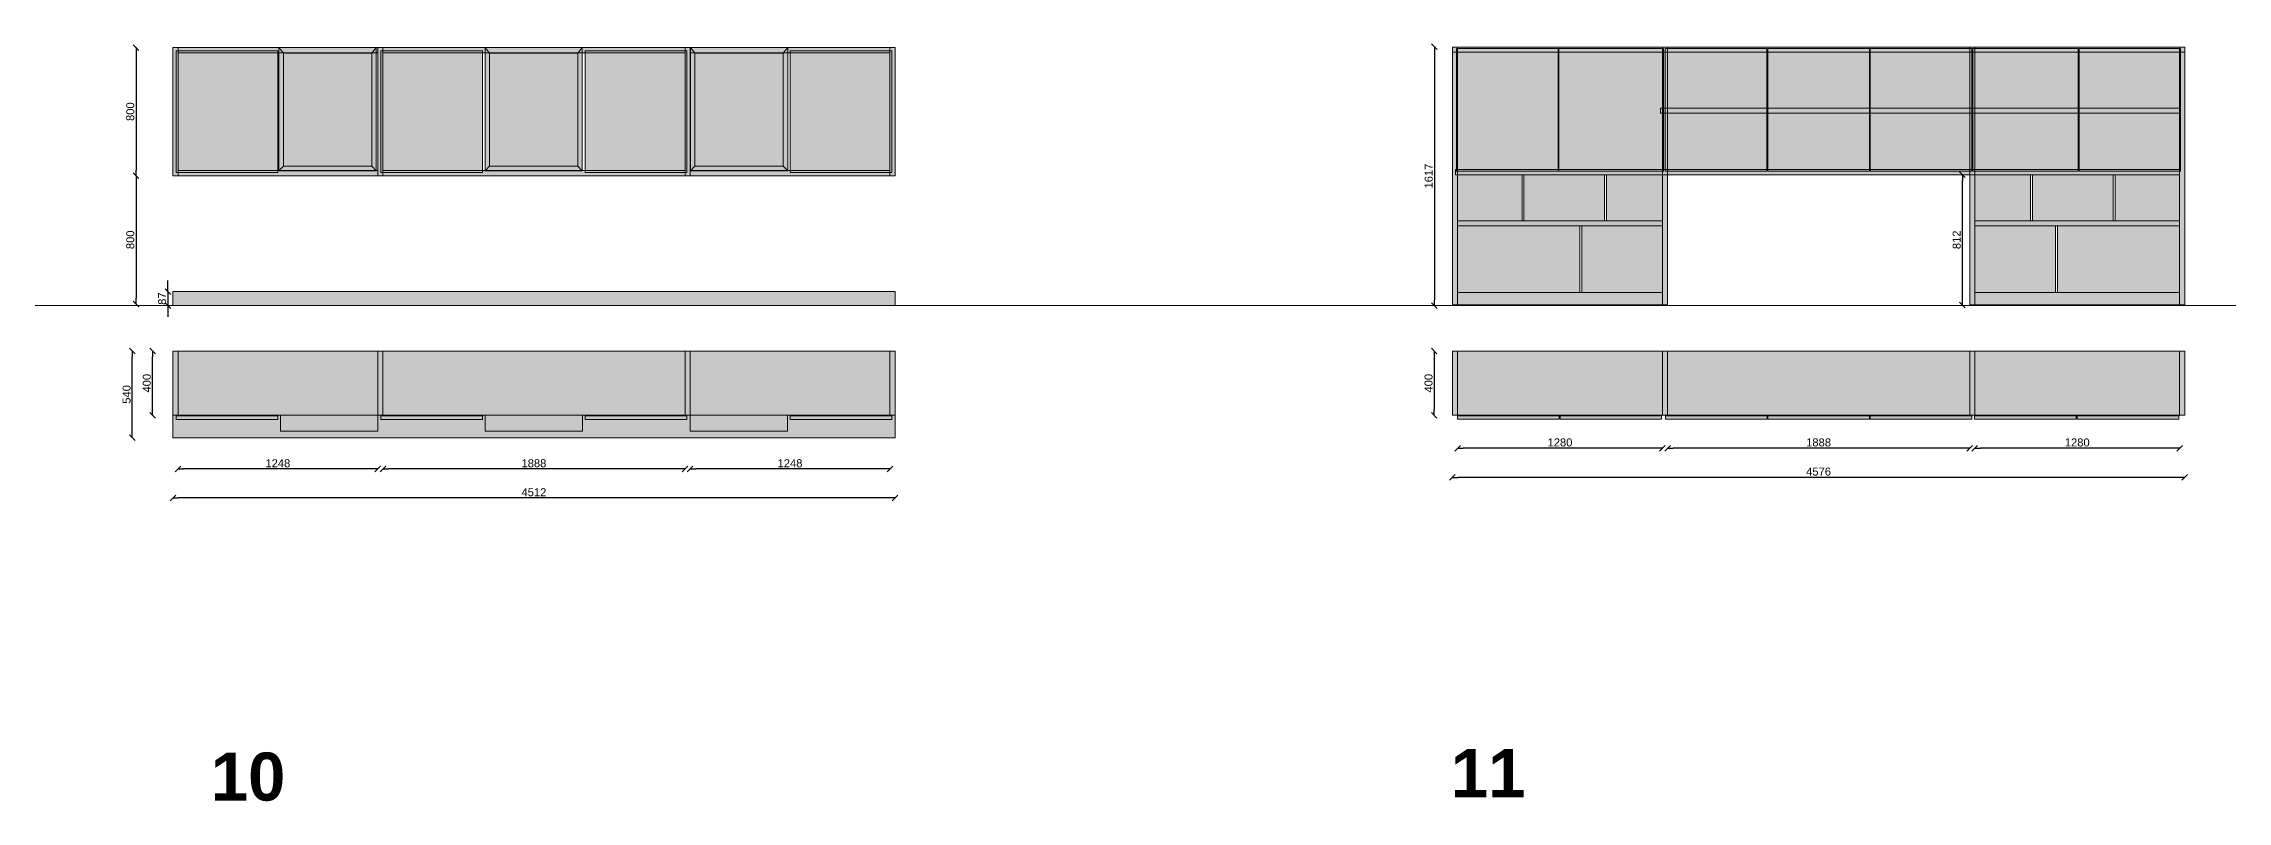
# Model space of a CAD drawing. Header units: inches. Extents: x -2150 to 187520, y -61540 to -22885.
# Drawn here: x 74782 to 88426, y -42056 to -37327 of the extents above; entities that cross this region are included whole.
import ezdxf

# ---------------------------------------------------------------- set-up
doc = ezdxf.new("R2010")
doc.units = ezdxf.units.IN
doc.header["$MEASUREMENT"] = 0
doc.layers.add('Linee arredi', color=3, linetype='Continuous', lineweight=20)
doc.layers.add('Quote', color=5, linetype='Continuous')
doc.styles.add('Arial', font='Arial.ttf')
doc.styles.add('Arial (bold)', font='Arial Bold.ttf')
doc.dimstyles.new('M&C_quote arredo', dxfattribs={"dimtxt": 50, "dimasz": 35.34668, "dimexe": 0, "dimexo": 0, "dimgap": 10, "dimtad": 1, "dimdec": 0, "dimtxsty": 'Arial', "dimblk": 'VW_SLASH', "dimcen": 0, "dimse1": 1, "dimse2": 1, "dimazin": 0, "dimtfac": 1, "dimtdec": 0, "dimtix": 1, "dimtmove": 0, "dimatfit": 0, "dimldrblk": 'VW_SLASH', "dimfxl": 0, "dimfxlon": 1, "dimfrac": 2, "dimtolj": 1, "dimarcsym": 0})

# ---------------------------------------------------------------- blocks, each defined once
blk = doc.blocks.new('VW_SLASH')
at = {"color": 0, "linetype": 'ByBlock', "lineweight": -2, "transparency": 16777216}
blk.add_line((0, 0), (-1, 0), dxfattribs=at)
at = {"color": 0, "linetype": 'Continuous', "lineweight": -2, "transparency": 16777216, "flags": 128}
blk.add_lwpolyline([(0.5, 0.5), (-0.5, -0.5)], dxfattribs=at)
blk = doc.blocks.new('*D296')
at = {"layer": 'Defpoints', "color": 0, "transparency": 16777216}
for p in [(75462, -39246), (75589, -39246), (75589, -39646)]:
    blk.add_point(p, dxfattribs=at)
at = {"layer": 'Quote', "color": 0, "lineweight": -2, "transparency": 16777216}
blk.add_line((75462, -39611), (75462, -39282), dxfattribs=at)
at = {"layer": 'Quote', "color": 0, "lineweight": -2, "transparency": 16777216, "xscale": 35.3466796875, "yscale": 35.3466796875, "zscale": 35.3466796875}
for p, rotation in [((75462, -39246), 90), ((75462, -39646), 270)]:
    blk.add_blockref('VW_SLASH', p, dxfattribs=dict(at, rotation=rotation))
at = {"layer": 'Quote', "color": 0, "transparency": 16777216, "insert": (75426, -39446), "char_height": 50, "attachment_point": 5, "rotation": 90, "style": 'Arial'}
blk.add_mtext('\\A1;400', dxfattribs=at)
blk = doc.blocks.new('*D297')
at = {"layer": 'Defpoints', "color": 0, "transparency": 16777216}
for p in [(75589, -40162), (75589, -40355), (80101, -40355)]:
    blk.add_point(p, dxfattribs=at)
at = {"layer": 'Quote', "color": 0, "lineweight": -2, "transparency": 16777216}
blk.add_line((80066, -40162), (75624, -40162), dxfattribs=at)
at = {"layer": 'Quote', "color": 0, "lineweight": -2, "transparency": 16777216, "xscale": 35.3466796875, "yscale": 35.3466796875, "zscale": 35.3466796875, "rotation": 180}
blk.add_blockref('VW_SLASH', (75589, -40162), dxfattribs=at)
at = {"layer": 'Quote', "color": 0, "lineweight": -2, "transparency": 16777216, "xscale": 35.3466796875, "yscale": 35.3466796875, "zscale": 35.3466796875}
blk.add_blockref('VW_SLASH', (80101, -40162), dxfattribs=at)
at = {"layer": 'Quote', "color": 0, "transparency": 16777216, "insert": (77845, -40127), "char_height": 50, "attachment_point": 5, "style": 'Arial'}
blk.add_mtext('\\A1;4512', dxfattribs=at)
blk = doc.blocks.new('*D298')
at = {"layer": 'Defpoints', "color": 0, "transparency": 16777216}
for p in [(75335, -39246), (75589, -39246), (75589, -39786)]:
    blk.add_point(p, dxfattribs=at)
at = {"layer": 'Quote', "color": 0, "lineweight": -2, "transparency": 16777216}
blk.add_line((75335, -39751), (75335, -39282), dxfattribs=at)
at = {"layer": 'Quote', "color": 0, "lineweight": -2, "transparency": 16777216, "xscale": 35.3466796875, "yscale": 35.3466796875, "zscale": 35.3466796875}
for p, rotation in [((75335, -39246), 90), ((75335, -39786), 270)]:
    blk.add_blockref('VW_SLASH', p, dxfattribs=dict(at, rotation=rotation))
at = {"layer": 'Quote', "color": 0, "transparency": 16777216, "insert": (75300, -39516), "char_height": 50, "attachment_point": 5, "rotation": 90, "style": 'Arial'}
blk.add_mtext('\\A1;540', dxfattribs=at)
blk = doc.blocks.new('*D299')
at = {"layer": 'Defpoints', "color": 0, "transparency": 16777216}
for p in [(75482, -37351), (75359, -38151), (75482, -38151)]:
    blk.add_point(p, dxfattribs=at)
at = {"layer": 'Quote', "color": 0, "lineweight": -2, "transparency": 16777216}
blk.add_line((75359, -37386), (75359, -38116), dxfattribs=at)
at = {"layer": 'Quote', "color": 0, "lineweight": -2, "transparency": 16777216, "xscale": 35.3466796875, "yscale": 35.3466796875, "zscale": 35.3466796875}
for p, rotation in [((75359, -37351), 90), ((75359, -38151), 270)]:
    blk.add_blockref('VW_SLASH', p, dxfattribs=dict(at, rotation=rotation))
at = {"layer": 'Quote', "color": 0, "transparency": 16777216, "insert": (75323, -37751), "char_height": 50, "attachment_point": 5, "rotation": 90, "style": 'Arial'}
blk.add_mtext('\\A1;800', dxfattribs=at)
blk = doc.blocks.new('*D300')
at = {"layer": 'Defpoints', "color": 0, "transparency": 16777216}
for p in [(75621, -39981), (75621, -40033), (76869, -40033)]:
    blk.add_point(p, dxfattribs=at)
at = {"layer": 'Quote', "color": 0, "lineweight": -2, "transparency": 16777216}
blk.add_line((76834, -39981), (75656, -39981), dxfattribs=at)
at = {"layer": 'Quote', "color": 0, "lineweight": -2, "transparency": 16777216, "xscale": 35.3466796875, "yscale": 35.3466796875, "zscale": 35.3466796875, "rotation": 180}
blk.add_blockref('VW_SLASH', (75621, -39981), dxfattribs=at)
at = {"layer": 'Quote', "color": 0, "lineweight": -2, "transparency": 16777216, "xscale": 35.3466796875, "yscale": 35.3466796875, "zscale": 35.3466796875}
blk.add_blockref('VW_SLASH', (76869, -39981), dxfattribs=at)
at = {"layer": 'Quote', "color": 0, "transparency": 16777216, "insert": (76245, -39946), "char_height": 50, "attachment_point": 5, "style": 'Arial'}
blk.add_mtext('\\A1;1248', dxfattribs=at)
blk = doc.blocks.new('*D301')
at = {"layer": 'Defpoints', "color": 0, "transparency": 16777216}
for p in [(76901, -39981), (76901, -40033), (78789, -40033)]:
    blk.add_point(p, dxfattribs=at)
at = {"layer": 'Quote', "color": 0, "lineweight": -2, "transparency": 16777216}
blk.add_line((78754, -39981), (76936, -39981), dxfattribs=at)
at = {"layer": 'Quote', "color": 0, "lineweight": -2, "transparency": 16777216, "xscale": 35.3466796875, "yscale": 35.3466796875, "zscale": 35.3466796875, "rotation": 180}
blk.add_blockref('VW_SLASH', (76901, -39981), dxfattribs=at)
at = {"layer": 'Quote', "color": 0, "lineweight": -2, "transparency": 16777216, "xscale": 35.3466796875, "yscale": 35.3466796875, "zscale": 35.3466796875}
blk.add_blockref('VW_SLASH', (78789, -39981), dxfattribs=at)
at = {"layer": 'Quote', "color": 0, "transparency": 16777216, "insert": (77845, -39946), "char_height": 50, "attachment_point": 5, "style": 'Arial'}
blk.add_mtext('\\A1;1888', dxfattribs=at)
blk = doc.blocks.new('*D302')
at = {"layer": 'Defpoints', "color": 0, "transparency": 16777216}
for p in [(75482, -38151), (75359, -38951), (75482, -38951)]:
    blk.add_point(p, dxfattribs=at)
at = {"layer": 'Quote', "color": 0, "lineweight": -2, "transparency": 16777216}
blk.add_line((75359, -38186), (75359, -38916), dxfattribs=at)
at = {"layer": 'Quote', "color": 0, "lineweight": -2, "transparency": 16777216, "xscale": 35.3466796875, "yscale": 35.3466796875, "zscale": 35.3466796875}
for p, rotation in [((75359, -38151), 90), ((75359, -38951), 270)]:
    blk.add_blockref('VW_SLASH', p, dxfattribs=dict(at, rotation=rotation))
at = {"layer": 'Quote', "color": 0, "transparency": 16777216, "insert": (75323, -38551), "char_height": 50, "attachment_point": 5, "rotation": 90, "style": 'Arial'}
blk.add_mtext('\\A1;800', dxfattribs=at)
blk = doc.blocks.new('*D303')
at = {"layer": 'Defpoints', "color": 0, "transparency": 16777216}
for p in [(78821, -39981), (78821, -40033), (80069, -40033)]:
    blk.add_point(p, dxfattribs=at)
at = {"layer": 'Quote', "color": 0, "lineweight": -2, "transparency": 16777216}
blk.add_line((80034, -39981), (78856, -39981), dxfattribs=at)
at = {"layer": 'Quote', "color": 0, "lineweight": -2, "transparency": 16777216, "xscale": 35.3466796875, "yscale": 35.3466796875, "zscale": 35.3466796875, "rotation": 180}
blk.add_blockref('VW_SLASH', (78821, -39981), dxfattribs=at)
at = {"layer": 'Quote', "color": 0, "lineweight": -2, "transparency": 16777216, "xscale": 35.3466796875, "yscale": 35.3466796875, "zscale": 35.3466796875}
blk.add_blockref('VW_SLASH', (80069, -39981), dxfattribs=at)
at = {"layer": 'Quote', "color": 0, "transparency": 16777216, "insert": (79445, -39946), "char_height": 50, "attachment_point": 5, "style": 'Arial'}
blk.add_mtext('\\A1;1248', dxfattribs=at)
blk = doc.blocks.new('*D304')
at = {"layer": 'Defpoints', "color": 0, "transparency": 16777216}
for p in [(75589, -38875), (75558, -38962), (75589, -38962)]:
    blk.add_point(p, dxfattribs=at)
at = {"layer": 'Quote', "color": 0, "lineweight": -2, "transparency": 16777216}
for p, q in [((75558, -38839), (75558, -38804)), ((75558, -38875), (75558, -38962)), ((75558, -38997), (75558, -39032))]:
    blk.add_line(p, q, dxfattribs=at)
at = {"layer": 'Quote', "color": 0, "lineweight": -2, "transparency": 16777216, "xscale": 35.3466796875, "yscale": 35.3466796875, "zscale": 35.3466796875}
for p, rotation in [((75558, -38875), 270), ((75558, -38962), 90)]:
    blk.add_blockref('VW_SLASH', p, dxfattribs=dict(at, rotation=rotation))
at = {"layer": 'Quote', "color": 0, "transparency": 16777216, "insert": (75522, -38918), "char_height": 50, "attachment_point": 5, "rotation": 90, "style": 'Arial'}
blk.add_mtext('\\A1;87', dxfattribs=at)
blk = doc.blocks.new('*D306')
at = {"layer": 'Defpoints', "color": 0, "transparency": 16777216}
for p in [(83628, -37345), (83472, -38962), (83596, -38962)]:
    blk.add_point(p, dxfattribs=at)
at = {"layer": 'Quote', "color": 0, "lineweight": -2, "transparency": 16777216}
blk.add_line((83472, -37380), (83472, -38926), dxfattribs=at)
at = {"layer": 'Quote', "color": 0, "lineweight": -2, "transparency": 16777216, "xscale": 35.3466796875, "yscale": 35.3466796875, "zscale": 35.3466796875}
for p, rotation in [((83472, -37345), 90), ((83472, -38962), 270)]:
    blk.add_blockref('VW_SLASH', p, dxfattribs=dict(at, rotation=rotation))
at = {"layer": 'Quote', "color": 0, "transparency": 16777216, "insert": (83436, -38153), "char_height": 50, "attachment_point": 5, "rotation": 90, "style": 'Arial'}
blk.add_mtext('\\A1;1617', dxfattribs=at)
blk = doc.blocks.new('*D307')
at = {"layer": 'Defpoints', "color": 0, "transparency": 16777216}
for p in [(83584, -39547), (88160, -39592), (83584, -40034)]:
    blk.add_point(p, dxfattribs=at)
at = {"layer": 'Quote', "color": 0, "lineweight": -2, "transparency": 16777216}
blk.add_line((88125, -40034), (83619, -40034), dxfattribs=at)
at = {"layer": 'Quote', "color": 0, "lineweight": -2, "transparency": 16777216, "xscale": 35.3466796875, "yscale": 35.3466796875, "zscale": 35.3466796875, "rotation": 180}
blk.add_blockref('VW_SLASH', (83584, -40034), dxfattribs=at)
at = {"layer": 'Quote', "color": 0, "lineweight": -2, "transparency": 16777216, "xscale": 35.3466796875, "yscale": 35.3466796875, "zscale": 35.3466796875}
blk.add_blockref('VW_SLASH', (88160, -40034), dxfattribs=at)
at = {"layer": 'Quote', "color": 0, "transparency": 16777216, "insert": (85872, -39998), "char_height": 50, "attachment_point": 5, "style": 'Arial'}
blk.add_mtext('\\A1;4576', dxfattribs=at)
blk = doc.blocks.new('*D308')
at = {"layer": 'Defpoints', "color": 0, "transparency": 16777216}
for p in [(83616, -39246), (84896, -39246), (83616, -39852)]:
    blk.add_point(p, dxfattribs=at)
at = {"layer": 'Quote', "color": 0, "lineweight": -2, "transparency": 16777216}
blk.add_line((84861, -39852), (83651, -39852), dxfattribs=at)
at = {"layer": 'Quote', "color": 0, "lineweight": -2, "transparency": 16777216, "xscale": 35.3466796875, "yscale": 35.3466796875, "zscale": 35.3466796875, "rotation": 180}
blk.add_blockref('VW_SLASH', (83616, -39852), dxfattribs=at)
at = {"layer": 'Quote', "color": 0, "lineweight": -2, "transparency": 16777216, "xscale": 35.3466796875, "yscale": 35.3466796875, "zscale": 35.3466796875}
blk.add_blockref('VW_SLASH', (84896, -39852), dxfattribs=at)
at = {"layer": 'Quote', "color": 0, "transparency": 16777216, "insert": (84256, -39816), "char_height": 50, "attachment_point": 5, "style": 'Arial'}
blk.add_mtext('\\A1;1280', dxfattribs=at)
blk = doc.blocks.new('*D309')
at = {"layer": 'Defpoints', "color": 0, "transparency": 16777216}
for p in [(84928, -39246), (86816, -39246), (84928, -39852)]:
    blk.add_point(p, dxfattribs=at)
at = {"layer": 'Quote', "color": 0, "lineweight": -2, "transparency": 16777216}
blk.add_line((86781, -39852), (84963, -39852), dxfattribs=at)
at = {"layer": 'Quote', "color": 0, "lineweight": -2, "transparency": 16777216, "xscale": 35.3466796875, "yscale": 35.3466796875, "zscale": 35.3466796875, "rotation": 180}
blk.add_blockref('VW_SLASH', (84928, -39852), dxfattribs=at)
at = {"layer": 'Quote', "color": 0, "lineweight": -2, "transparency": 16777216, "xscale": 35.3466796875, "yscale": 35.3466796875, "zscale": 35.3466796875}
blk.add_blockref('VW_SLASH', (86816, -39852), dxfattribs=at)
at = {"layer": 'Quote', "color": 0, "transparency": 16777216, "insert": (85872, -39816), "char_height": 50, "attachment_point": 5, "style": 'Arial'}
blk.add_mtext('\\A1;1888', dxfattribs=at)
blk = doc.blocks.new('*D310')
at = {"layer": 'Defpoints', "color": 0, "transparency": 16777216}
for p in [(86848, -39246), (88128, -39246), (86848, -39852)]:
    blk.add_point(p, dxfattribs=at)
at = {"layer": 'Quote', "color": 0, "lineweight": -2, "transparency": 16777216}
blk.add_line((88093, -39852), (86883, -39852), dxfattribs=at)
at = {"layer": 'Quote', "color": 0, "lineweight": -2, "transparency": 16777216, "xscale": 35.3466796875, "yscale": 35.3466796875, "zscale": 35.3466796875, "rotation": 180}
blk.add_blockref('VW_SLASH', (86848, -39852), dxfattribs=at)
at = {"layer": 'Quote', "color": 0, "lineweight": -2, "transparency": 16777216, "xscale": 35.3466796875, "yscale": 35.3466796875, "zscale": 35.3466796875}
blk.add_blockref('VW_SLASH', (88128, -39852), dxfattribs=at)
at = {"layer": 'Quote', "color": 0, "transparency": 16777216, "insert": (87488, -39816), "char_height": 50, "attachment_point": 5, "style": 'Arial'}
blk.add_mtext('\\A1;1280', dxfattribs=at)
blk = doc.blocks.new('*D311')
at = {"layer": 'Defpoints', "color": 0, "transparency": 16777216}
for p in [(83596, -39246), (83470, -39646), (83596, -39646)]:
    blk.add_point(p, dxfattribs=at)
at = {"layer": 'Quote', "color": 0, "lineweight": -2, "transparency": 16777216}
blk.add_line((83470, -39282), (83470, -39611), dxfattribs=at)
at = {"layer": 'Quote', "color": 0, "lineweight": -2, "transparency": 16777216, "xscale": 35.3466796875, "yscale": 35.3466796875, "zscale": 35.3466796875}
for p, rotation in [((83470, -39246), 90), ((83470, -39646), 270)]:
    blk.add_blockref('VW_SLASH', p, dxfattribs=dict(at, rotation=rotation))
at = {"layer": 'Quote', "color": 0, "transparency": 16777216, "insert": (83435, -39446), "char_height": 50, "attachment_point": 5, "rotation": 90, "style": 'Arial'}
blk.add_mtext('\\A1;400', dxfattribs=at)
blk = doc.blocks.new('*D312')
at = {"layer": 'Defpoints', "color": 0, "transparency": 16777216}
for p in [(86771, -38145), (86816, -38145), (86816, -38957)]:
    blk.add_point(p, dxfattribs=at)
at = {"layer": 'Quote', "color": 0, "lineweight": -2, "transparency": 16777216}
blk.add_line((86771, -38921), (86771, -38180), dxfattribs=at)
at = {"layer": 'Quote', "color": 0, "lineweight": -2, "transparency": 16777216, "xscale": 35.3466796875, "yscale": 35.3466796875, "zscale": 35.3466796875}
for p, rotation in [((86771, -38145), 90), ((86771, -38957), 270)]:
    blk.add_blockref('VW_SLASH', p, dxfattribs=dict(at, rotation=rotation))
at = {"layer": 'Quote', "color": 0, "transparency": 16777216, "insert": (86735, -38551), "char_height": 50, "attachment_point": 5, "rotation": 90, "style": 'Arial'}
blk.add_mtext('\\A1;812', dxfattribs=at)
blk = doc.blocks.new('Gruppo-34')
h = blk.add_hatch(color=252)
h.dxf.hatch_style = 1
h.paths.add_polyline_path([(-75677, 49816), (-76285, 49816), (-76257, 49782), (-75705, 49782)])
h.paths.add_polyline_path([(-75677, 49816), (-75705, 49782), (-75705, 49076), (-75677, 49048)])
h.paths.add_polyline_path([(-75705, 49076), (-76257, 49076), (-76285, 49048), (-75677, 49048)])
h.paths.add_polyline_path([(-76257, 49782), (-76285, 49816), (-76285, 49048), (-76257, 49076)])
h.paths.add_polyline_path([(-75705, 49782), (-76257, 49782), (-76257, 49076), (-75705, 49076)])
at = {"layer": 'Linee arredi', "linetype": 'Continuous', "lineweight": 5, "transparency": 33554687, "flags": 128}
for points in [[(-76257, 49782), (-76285, 49816), (-75677, 49816), (-75705, 49782)], [(-76285, 49816), (-76257, 49782), (-76257, 49076), (-76285, 49048)], [(-75677, 49816), (-75705, 49782), (-75705, 49076), (-75677, 49048)], [(-76257, 49782), (-75705, 49782), (-75705, 49076), (-76257, 49076)], [(-76285, 49048), (-76257, 49076), (-75705, 49076), (-75677, 49048)]]:
    blk.add_lwpolyline(points, close=True, dxfattribs=at)

msp = doc.modelspace()

# ---------------------------------------------------------------- hatches: boundary and pattern name
at = {"layer": 'Linee arredi'}
h = msp.add_hatch(color=7, dxfattribs=at)
h.dxf.hatch_style = 1
h.paths.add_polyline_path([(75589.1, -37351.1), (75621.1, -37351.1), (75621.1, -38151.1), (75589.1, -38151.1)])
h = msp.add_hatch(color=253, dxfattribs=at)
h.dxf.hatch_style = 1
h.paths.add_polyline_path([(75609.1, -37371.6), (76244.1, -37371.6), (76244.1, -38130.6), (75609.1, -38130.6)])
h = msp.add_hatch(color=7, dxfattribs=at)
h.dxf.hatch_style = 1
h.paths.add_polyline_path([(75621.1, -37383.1), (75621.1, -37351.1), (76869.1, -37351.1), (76869.1, -37383.1)])
h = msp.add_hatch(color=7, dxfattribs=at)
h.dxf.hatch_style = 1
h.paths.add_polyline_path([(76869.1, -37351.1), (76901.1, -37351.1), (76901.1, -38151.1), (76869.1, -38151.1)])
h = msp.add_hatch(color=253, dxfattribs=at)
h.dxf.hatch_style = 1
h.paths.add_polyline_path([(76889.1, -37371.6), (77524.1, -37371.6), (77524.1, -38130.6), (76889.1, -38130.6)])
h = msp.add_hatch(color=7, dxfattribs=at)
h.dxf.hatch_style = 1
h.paths.add_polyline_path([(76901.1, -37383.1), (76901.1, -37351.1), (78789.1, -37351.1), (78789.1, -37383.1)])
h = msp.add_hatch(color=253, dxfattribs=at)
h.dxf.hatch_style = 1
h.paths.add_polyline_path([(78166.1, -37371.6), (78801.1, -37371.6), (78801.1, -38130.6), (78166.1, -38130.6)])
h = msp.add_hatch(color=7, dxfattribs=at)
h.dxf.hatch_style = 1
h.paths.add_polyline_path([(78789.1, -37351.1), (78821.1, -37351.1), (78821.1, -38151.1), (78789.1, -38151.1)])
h = msp.add_hatch(color=7, dxfattribs=at)
h.dxf.hatch_style = 1
h.paths.add_polyline_path([(78821.1, -37351.1), (80069.1, -37351.1), (80069.1, -37383.1), (78821.1, -37383.1)])
h = msp.add_hatch(color=253, dxfattribs=at)
h.dxf.hatch_style = 1
h.paths.add_polyline_path([(79446.1, -37371.6), (80081.1, -37371.6), (80081.1, -38130.6), (79446.1, -38130.6)])
h = msp.add_hatch(color=7, dxfattribs=at)
h.dxf.hatch_style = 1
h.paths.add_polyline_path([(80069.1, -37351.1), (80101.1, -37351.1), (80101.1, -38151.1), (80069.1, -38151.1)])
h = msp.add_hatch(color=7, dxfattribs=at)
h.dxf.hatch_style = 1
h.paths.add_polyline_path([(83584, -37347.6), (88160, -37347.6), (88160, -37379.6), (83584, -37379.6)])
h = msp.add_hatch(color=7, dxfattribs=at)
h.dxf.hatch_style = 1
h.paths.add_polyline_path([(84896, -38880.6), (83616, -38880.6), (83616, -38956.6), (84896, -38956.6)])
h.paths.add_polyline_path([(84896, -38432.6), (83616, -38432.6), (83616, -38464.6), (84896, -38464.6)])
h.paths.add_polyline_path([(83616, -37347.6), (83584, -37347.6), (83584, -38956.6), (83616, -38956.6)])
h = msp.add_hatch(color=253, dxfattribs=at)
h.dxf.hatch_style = 1
h.paths.add_polyline_path([(84244.7, -37357.6), (83609.7, -37357.6), (83609.7, -38122.6), (84244.7, -38122.6)])
h = msp.add_hatch(color=253, dxfattribs=at)
h.dxf.hatch_style = 1
h.paths.add_polyline_path([(84884.7, -37357.6), (84249.7, -37357.6), (84249.7, -38122.6), (84903.9, -38122.6), (84903.9, -37357.6)])
h = msp.add_hatch(color=7, dxfattribs=at)
h.dxf.hatch_style = 1
h.paths.add_polyline_path([(84896, -37347.6), (84928, -37347.6), (84928, -38956.6), (84896, -38956.6)])
h = msp.add_hatch(color=253, dxfattribs=at)
h.dxf.hatch_style = 1
h.paths.add_polyline_path([(84913.9, -37357.6), (85548.9, -37357.6), (85548.9, -38122.6), (84913.9, -38122.6)])
h = msp.add_hatch(color=253, dxfattribs=at)
h.dxf.hatch_style = 1
h.paths.add_polyline_path([(85554.9, -37357.6), (86189.9, -37357.6), (86189.9, -38122.6), (85554.9, -38122.6)])
h = msp.add_hatch(color=253, dxfattribs=at)
h.dxf.hatch_style = 1
h.paths.add_polyline_path([(86194.9, -37357.6), (86829.9, -37357.6), (86829.9, -38122.6), (86194.9, -38122.6)])
h = msp.add_hatch(color=7, dxfattribs=at)
h.dxf.hatch_style = 1
h.paths.add_polyline_path([(86816, -37347.6), (86848, -37347.6), (86848, -38956.6), (86816, -38956.6)])
h = msp.add_hatch(color=253, dxfattribs=at)
h.dxf.hatch_style = 1
h.paths.add_polyline_path([(86859.3, -37357.6), (87494.3, -37357.6), (87494.3, -38122.6), (86836.1, -38122.6), (86836.1, -37357.6)])
h = msp.add_hatch(color=253, dxfattribs=at)
h.dxf.hatch_style = 1
h.paths.add_polyline_path([(87499.3, -37357.6), (88134.3, -37357.6), (88134.3, -38122.6), (87499.3, -38122.6)])
h = msp.add_hatch(color=7, dxfattribs=at)
h.dxf.hatch_style = 1
h.paths.add_polyline_path([(88128, -37347.6), (88160, -37347.6), (88160, -38956.6), (88128, -38956.6)])
h = msp.add_hatch(color=7, dxfattribs=at)
h.dxf.hatch_style = 1
h.paths.add_polyline_path([(75621.1, -38151.1), (75621.1, -38119.1), (76869.1, -38119.1), (76869.1, -38151.1)])
h = msp.add_hatch(color=7, dxfattribs=at)
h.dxf.hatch_style = 1
h.paths.add_polyline_path([(76901.1, -38151.1), (76901.1, -38119.1), (78789.1, -38119.1), (78789.1, -38151.1)])
h = msp.add_hatch(color=7, dxfattribs=at)
h.dxf.hatch_style = 1
h.paths.add_polyline_path([(78821.1, -38119.1), (80069.1, -38119.1), (80069.1, -38151.1), (78821.1, -38151.1)])
h = msp.add_hatch(color=7, dxfattribs=at)
h.dxf.hatch_style = 1
h.paths.add_polyline_path([(83604.2, -38112.6), (88128, -38112.6), (88128, -38144.6), (83604.2, -38144.6)])
h = msp.add_hatch(color=254, dxfattribs=at)
h.dxf.hatch_style = 1
h.paths.add_polyline_path([(83616, -38144.6), (83616, -38432.6), (84018.9, -38432.6), (84018.9, -38144.6)])
h.paths.add_polyline_path([(84030.9, -38144.6), (84030.9, -38432.6), (84534.9, -38432.6), (84534.9, -38144.6)])
h.paths.add_polyline_path([(84896, -38144.6), (84546.9, -38144.6), (84546.9, -38432.6), (84896, -38432.6)])
h = msp.add_hatch(color=254, dxfattribs=at)
h.dxf.hatch_style = 1
h.paths.add_polyline_path([(87197.1, -38432.6), (87197.1, -38144.6), (86848, -38144.6), (86848, -38432.6)])
h.paths.add_polyline_path([(87713.1, -38432.6), (87713.1, -38144.6), (87209.1, -38144.6), (87209.1, -38432.6)])
h.paths.add_polyline_path([(87725.1, -38144.6), (87725.1, -38432.6), (88128, -38432.6), (88128, -38144.6)])
h = msp.add_hatch(color=7, dxfattribs=at)
h.dxf.hatch_style = 1
h.paths.add_polyline_path([(84896, -38432.6), (83616, -38432.6), (83616, -38464.6), (84896, -38464.6)])
h = msp.add_hatch(color=254, dxfattribs=at)
h.dxf.hatch_style = 1
h.paths.add_polyline_path([(84392, -38464.6), (84392, -38880.6), (84896, -38880.6), (84896, -38464.6)])
h.paths.add_polyline_path([(84380, -38880.6), (84380, -38464.6), (83616, -38464.6), (83616, -38880.6)])
h = msp.add_hatch(color=7, dxfattribs=at)
h.dxf.hatch_style = 1
h.paths.add_polyline_path([(86848, -38432.6), (88128, -38432.6), (88128, -38464.6), (86848, -38464.6)])
h = msp.add_hatch(color=254, dxfattribs=at)
h.dxf.hatch_style = 1
h.paths.add_polyline_path([(88128, -38880.6), (88128, -38464.6), (87364, -38464.6), (87364, -38880.6)])
h.paths.add_polyline_path([(87352, -38880.6), (87352, -38464.6), (86848, -38464.6), (86848, -38880.6)])
h = msp.add_hatch(color=252, dxfattribs=at)
h.dxf.hatch_style = 1
h.paths.add_polyline_path([(75589.1, -38874.6), (80101.1, -38874.6), (80101.1, -38961.6), (75589.1, -38961.6)])
h = msp.add_hatch(color=7, dxfattribs=at)
h.dxf.hatch_style = 1
h.paths.add_polyline_path([(84896, -38880.6), (83616, -38880.6), (83616, -38956.6), (84896, -38956.6)])
h = msp.add_hatch(color=7, dxfattribs=at)
h.dxf.hatch_style = 1
h.paths.add_polyline_path([(86848, -38880.6), (88128, -38880.6), (88128, -38956.6), (86848, -38956.6)])
h = msp.add_hatch(color=7, dxfattribs=at)
h.dxf.hatch_style = 1
h.paths.add_polyline_path([(75621.1, -39246.2), (75589.1, -39246.2), (75589.1, -39646.2), (75621.1, -39646.2)])
h.paths.add_polyline_path([(76869.1, -39246.2), (75621.1, -39246.2), (75621.1, -39646.2), (76869.1, -39646.2)])
h.paths.add_polyline_path([(76901.1, -39246.2), (76869.1, -39246.2), (76869.1, -39646.2), (76901.1, -39646.2)])
h.paths.add_polyline_path([(78789.1, -39246.2), (76901.1, -39246.2), (76901.1, -39646.2), (78789.1, -39646.2)])
h.paths.add_polyline_path([(78821.1, -39246.2), (78789.1, -39246.2), (78789.1, -39646.2), (78821.1, -39646.2)])
h.paths.add_polyline_path([(80069.1, -39246.2), (78821.1, -39246.2), (78821.1, -39646.2), (79429.1, -39646.2), (80069.1, -39646.2)])
h.paths.add_polyline_path([(80101.1, -39246.2), (80069.1, -39246.2), (80069.1, -39646.2), (80101.1, -39646.2)])
h = msp.add_hatch(color=7, dxfattribs=at)
h.dxf.hatch_style = 1
h.paths.add_polyline_path([(83616, -39246.2), (83584, -39246.2), (83584, -39646.2), (83616, -39646.2)])
h.paths.add_polyline_path([(84896, -39246.2), (83616, -39246.2), (83616, -39646.2), (84896, -39646.2)])
h.paths.add_polyline_path([(84928, -39246.2), (84896, -39246.2), (84896, -39646.2), (84928, -39646.2)])
h.paths.add_polyline_path([(86816, -39246.2), (84928, -39246.2), (84928, -39646.2), (86816, -39646.2)])
h.paths.add_polyline_path([(86848, -39246.2), (86816, -39246.2), (86816, -39646.2), (86848, -39646.2)])
h.paths.add_polyline_path([(88128, -39246.2), (86848, -39246.2), (86848, -39646.2), (88128, -39646.2)])
h.paths.add_polyline_path([(88160, -39246.2), (88128, -39246.2), (88128, -39646.2), (88160, -39646.2)])
h = msp.add_hatch(color=252, dxfattribs=at)
h.dxf.hatch_style = 1
h.paths.add_polyline_path([(80101.1, -39646.2), (80069.1, -39646.2), (79429.1, -39646.2), (79429.1, -39746.2), (78821.1, -39746.2), (78821.1, -39646.2), (78789.1, -39646.2), (78149.1, -39646.2), (78149.1, -39746.2), (77541.1, -39746.2), (77541.1, -39646.2), (76869.1, -39646.2), (76869.1, -39746.2), (76261.1, -39746.2), (76261.1, -39646.2), (75589.1, -39646.2), (75589.1, -39786.2), (80101.1, -39786.2)])
h.paths.add_polyline_path([(79446.1, -39672.2), (79446.1, -39650.2), (80081.1, -39650.2), (80081.1, -39672.2)], flags=16)
h.paths.add_polyline_path([(78801.1, -39672.2), (78166.1, -39672.2), (78166.1, -39650.2), (78801.1, -39650.2)], flags=16)
h.paths.add_polyline_path([(77524.1, -39672.2), (76889.1, -39672.2), (76889.1, -39650.2), (77524.1, -39650.2)], flags=16)
h.paths.add_polyline_path([(76244.1, -39672.2), (75609.1, -39672.2), (75609.1, -39650.2), (76244.1, -39650.2)], flags=16)
h = msp.add_hatch(color=253, dxfattribs=at)
h.dxf.hatch_style = 1
h.paths.add_polyline_path([(76244.1, -39672.2), (76244.1, -39650.2), (75609.1, -39650.2), (75609.1, -39672.2)])
h = msp.add_hatch(color=253, dxfattribs=at)
h.dxf.hatch_style = 1
h.paths.add_polyline_path([(76869.1, -39746.2), (76869.1, -39646.2), (76261.1, -39646.2), (76261.1, -39746.2)])
h = msp.add_hatch(color=253, dxfattribs=at)
h.dxf.hatch_style = 1
h.paths.add_polyline_path([(77524.1, -39672.2), (77524.1, -39650.2), (76889.1, -39650.2), (76889.1, -39672.2)])
h = msp.add_hatch(color=253, dxfattribs=at)
h.dxf.hatch_style = 1
h.paths.add_polyline_path([(78821.1, -39646.2), (78821.1, -39746.2), (79429.1, -39746.2), (79429.1, -39646.2)])
h.paths.add_polyline_path([(78149.1, -39746.2), (78149.1, -39646.2), (77541.1, -39646.2), (77541.1, -39746.2)])
h = msp.add_hatch(color=253, dxfattribs=at)
h.dxf.hatch_style = 1
h.paths.add_polyline_path([(78801.1, -39672.2), (78801.1, -39650.2), (78166.1, -39650.2), (78166.1, -39672.2)])
h = msp.add_hatch(color=252, dxfattribs=at)
h.dxf.hatch_style = 1
h.paths.add_polyline_path([(79429.1, -39746.2), (79429.1, -39646.2), (78821.1, -39646.2), (78821.1, -39746.2)])
h = msp.add_hatch(color=253, dxfattribs=at)
h.dxf.hatch_style = 1
h.paths.add_polyline_path([(79429.1, -39746.2), (79429.1, -39646.2), (78821.1, -39646.2), (78821.1, -39746.2)])
h = msp.add_hatch(color=253, dxfattribs=at)
h.dxf.hatch_style = 1
h.paths.add_polyline_path([(80081.1, -39672.2), (80081.1, -39650.2), (79446.1, -39650.2), (79446.1, -39672.2)])
h = msp.add_hatch(color=253, dxfattribs=at)
h.dxf.hatch_style = 1
h.paths.add_polyline_path([(85549.9, -39671.2), (85549.9, -39649.2), (84914.9, -39649.2), (84914.9, -39671.2)])
h.paths.add_polyline_path([(84891.4, -39671.2), (84891.4, -39649.2), (84256.4, -39649.2), (84256.4, -39671.2)])
h.paths.add_polyline_path([(84251.4, -39671.2), (84251.4, -39649.2), (83616.4, -39649.2), (83616.4, -39671.2)])
h = msp.add_hatch(color=253, dxfattribs=at)
h.dxf.hatch_style = 1
h.paths.add_polyline_path([(86829.9, -39671.2), (86829.9, -39649.2), (86194.9, -39649.2), (86194.9, -39671.2)])
h.paths.add_polyline_path([(86189.9, -39671.2), (86189.9, -39649.2), (85554.9, -39649.2), (85554.9, -39671.2)])
h = msp.add_hatch(color=253, dxfattribs=at)
h.dxf.hatch_style = 1
h.paths.add_polyline_path([(88122.2, -39671.2), (88122.2, -39649.2), (87487.2, -39649.2), (87487.2, -39671.2)])
h.paths.add_polyline_path([(86847.2, -39649.2), (86847.2, -39671.2), (87482.2, -39671.2), (87482.2, -39649.2)])

# ---------------------------------------------------------------- linework, layer by layer
at = {"layer": 'Linee arredi', "color": 7}
msp.add_line((51079.1, -38961.6), (99606, -38961.6), dxfattribs=at)
at = {"layer": 'Linee arredi', "linetype": 'Continuous', "lineweight": 5, "transparency": 33554687, "flags": 128}
for points in [[(75589.1, -37351.1), (78821.1, -37351.1), (78821.1, -38151.1), (75589.1, -38151.1)], [(75589.1, -37351.1), (75621.1, -37351.1), (75621.1, -38151.1), (75589.1, -38151.1)], [(75609.1, -37371.6), (76244.1, -37371.6), (76244.1, -38130.6), (75609.1, -38130.6)], [(75621.1, -37383.1), (75621.1, -37351.1), (76869.1, -37351.1), (76869.1, -37383.1)], [(76869.1, -37351.1), (76901.1, -37351.1), (76901.1, -38151.1), (76869.1, -38151.1)], [(76889.1, -37371.6), (77524.1, -37371.6), (77524.1, -38130.6), (76889.1, -38130.6)], [(76901.1, -37383.1), (76901.1, -37351.1), (78789.1, -37351.1), (78789.1, -37383.1)], [(78166.1, -37371.6), (78801.1, -37371.6), (78801.1, -38130.6), (78166.1, -38130.6)], [(78789.1, -37351.1), (78821.1, -37351.1), (78821.1, -38151.1), (78789.1, -38151.1)], [(78789.1, -37351.1), (78821.1, -37351.1), (78821.1, -38151.1), (78789.1, -38151.1)], [(78821.1, -37351.1), (80069.1, -37351.1), (80069.1, -37383.1), (78821.1, -37383.1)], [(79446.1, -37371.6), (80081.1, -37371.6), (80081.1, -38130.6), (79446.1, -38130.6)], [(80069.1, -37351.1), (80101.1, -37351.1), (80101.1, -38151.1), (80069.1, -38151.1)], [(83584, -37347.6), (88160, -37347.6), (88160, -37379.6), (83584, -37379.6)], [(83616, -37347.6), (83584, -37347.6), (83584, -38956.6), (83616, -38956.6)], [(84244.7, -37357.6), (83609.7, -37357.6), (83609.7, -38122.6), (84244.7, -38122.6), (84244.7, -37357.6)], [(84884.7, -37357.6), (84249.7, -37357.6), (84249.7, -38122.6), (84903.9, -38122.6), (84903.9, -37357.6)], [(84896, -37347.6), (84928, -37347.6), (84928, -38956.6), (84896, -38956.6)], [(84913.9, -37357.6), (85548.9, -37357.6), (85548.9, -38122.6), (84913.9, -38122.6), (84913.9, -37357.6)], [(85554.9, -37357.6), (86189.9, -37357.6), (86189.9, -38122.6), (85554.9, -38122.6), (85554.9, -37357.6)], [(86194.9, -37357.6), (86829.9, -37357.6), (86829.9, -38122.6), (86194.9, -38122.6), (86194.9, -37357.6)], [(86816, -37347.6), (86848, -37347.6), (86848, -38956.6), (86816, -38956.6)], [(86859.3, -37357.6), (87494.3, -37357.6), (87494.3, -38122.6), (86836.1, -38122.6), (86836.1, -37357.6)], [(87499.3, -37357.6), (88134.3, -37357.6), (88134.3, -38122.6), (87499.3, -38122.6), (87499.3, -37357.6)], [(88128, -37347.6), (88160, -37347.6), (88160, -38956.6), (88128, -38956.6)], [(84884.2, -37728.6), (88128, -37728.6), (88128, -37760.6), (84884.2, -37760.6)], [(75621.1, -38151.1), (75621.1, -38119.1), (76869.1, -38119.1), (76869.1, -38151.1)], [(76901.1, -38151.1), (76901.1, -38119.1), (78789.1, -38119.1), (78789.1, -38151.1)], [(78821.1, -38119.1), (80069.1, -38119.1), (80069.1, -38151.1), (78821.1, -38151.1)], [(83604.2, -38112.6), (88128, -38112.6), (88128, -38144.6), (83604.2, -38144.6)], [(84030.9, -38144.6), (84018.9, -38144.6), (84018.9, -38432.6), (84030.9, -38432.6)], [(84546.9, -38144.6), (84534.9, -38144.6), (84534.9, -38432.6), (84546.9, -38432.6)], [(87197.1, -38144.6), (87209.1, -38144.6), (87209.1, -38432.6), (87197.1, -38432.6)], [(87713.1, -38144.6), (87725.1, -38144.6), (87725.1, -38432.6), (87713.1, -38432.6)], [(84896, -38432.6), (83616, -38432.6), (83616, -38464.6), (84896, -38464.6)], [(84392, -38464.6), (84380, -38464.6), (84380, -38880.6), (84392, -38880.6)], [(86848, -38432.6), (88128, -38432.6), (88128, -38464.6), (86848, -38464.6)], [(87352, -38464.6), (87364, -38464.6), (87364, -38880.6), (87352, -38880.6)], [(75589.1, -38874.6), (80101.1, -38874.6), (80101.1, -38961.6), (75589.1, -38961.6)], [(84896, -38880.6), (83616, -38880.6), (83616, -38956.6), (84896, -38956.6)], [(84896, -38880.6), (83616, -38880.6), (83616, -38956.6), (84896, -38956.6)], [(86848, -38880.6), (88128, -38880.6), (88128, -38956.6), (86848, -38956.6)], [(86848, -38880.6), (88128, -38880.6), (88128, -38956.6), (86848, -38956.6)], [(75589.1, -39246.2), (80101.1, -39246.2), (80101.1, -39786.2), (75589.1, -39786.2)], [(75589.1, -39246.2), (80101.1, -39246.2), (80101.1, -39646.2), (75589.1, -39646.2)], [(75589.1, -39246.2), (75621.1, -39246.2), (75621.1, -39646.2), (75589.1, -39646.2)], [(76869.1, -39246.2), (76901.1, -39246.2), (76901.1, -39646.2), (76869.1, -39646.2)], [(78789.1, -39246.2), (78821.1, -39246.2), (78821.1, -39646.2), (78789.1, -39646.2)], [(80069.1, -39246.2), (80101.1, -39246.2), (80101.1, -39646.2), (80069.1, -39646.2)], [(83584, -39246.2), (83616, -39246.2), (83616, -39646.2), (83584, -39646.2)], [(83616, -39246.2), (88160, -39246.2), (88160, -39646.2), (83616, -39646.2)], [(84896, -39246.2), (84928, -39246.2), (84928, -39646.2), (84896, -39646.2)], [(86816, -39246.2), (86848, -39246.2), (86848, -39646.2), (86816, -39646.2)], [(88128, -39246.2), (88160, -39246.2), (88160, -39646.2), (88128, -39646.2)], [(75609.1, -39650.2), (76244.1, -39650.2), (76244.1, -39672.2), (75609.1, -39672.2)], [(76261.1, -39646.2), (76869.1, -39646.2), (76869.1, -39746.2), (76261.1, -39746.2)], [(76889.1, -39650.2), (77524.1, -39650.2), (77524.1, -39672.2), (76889.1, -39672.2)], [(77541.1, -39646.2), (78149.1, -39646.2), (78149.1, -39746.2), (77541.1, -39746.2)], [(78166.1, -39650.2), (78801.1, -39650.2), (78801.1, -39672.2), (78166.1, -39672.2)], [(79429.1, -39646.2), (78821.1, -39646.2), (78821.1, -39746.2), (79429.1, -39746.2)], [(79446.1, -39650.2), (80081.1, -39650.2), (80081.1, -39672.2), (79446.1, -39672.2)], [(83616.4, -39649.2), (84251.4, -39649.2), (84251.4, -39671.2), (83616.4, -39671.2), (83616.4, -39649.2)], [(84256.4, -39649.2), (84891.4, -39649.2), (84891.4, -39671.2), (84256.4, -39671.2), (84256.4, -39649.2)], [(84914.9, -39649.2), (85549.9, -39649.2), (85549.9, -39671.2), (84914.9, -39671.2), (84914.9, -39649.2)], [(85554.9, -39649.2), (86189.9, -39649.2), (86189.9, -39671.2), (85554.9, -39671.2), (85554.9, -39649.2)], [(86194.9, -39649.2), (86829.9, -39649.2), (86829.9, -39671.2), (86194.9, -39671.2), (86194.9, -39649.2)], [(86847.2, -39649.2), (87482.2, -39649.2), (87482.2, -39671.2), (86847.2, -39671.2), (86847.2, -39649.2)], [(87487.2, -39649.2), (88122.2, -39649.2), (88122.2, -39671.2), (87487.2, -39671.2), (87487.2, -39649.2)]]:
    msp.add_lwpolyline(points, close=True, dxfattribs=at)

# ---------------------------------------------------------------- block references
at = {"layer": 'Linee arredi', "transparency": 33554687}
for p in [(152536.3, -87167.4), (153824.3, -87167.4), (155107.6, -87167.4)]:
    msp.add_blockref('Gruppo-34', p, dxfattribs=at)

# ---------------------------------------------------------------- texts
at = {"layer": 'Linee arredi', "transparency": 33554687, "char_height": 300, "attachment_point": 7, "line_spacing_factor": 1.006858, "style": 'Arial (bold)'}
for s, insert in [('10', (75825.7, -42055.6)), ('11', (83574.4, -42030.3))]:
    msp.add_mtext(s, dxfattribs=dict(at, insert=insert))

# ---------------------------------------------------------------- dimensions: what is measured, and where the dimension line sits
at = {"layer": 'Quote', "color": 7}
for base, p1, p2, picture, middle in [((75359, -38151.1), (75482, -37351.1), (75482, -38151.1), '*D299', (75323.5, -37751.1)), ((83472, -38961.6), (83628, -37344.6), (83596, -38961.6), '*D306', (83436.5, -38153.1)), ((75359, -38951.1), (75482, -38151.1), (75482, -38951.1), '*D302', (75323.5, -38551.1)), ((86770.9, -38144.6), (86816, -38956.6), (86816, -38144.6), '*D312', (86735.4, -38550.6)), ((75557.5, -38961.6), (75589.1, -38874.6), (75589.1, -38961.6), '*D304', (75522, -38918.1)), ((75335.3, -39246.2), (75589.1, -39786.2), (75589.1, -39246.2), '*D298', (75299.8, -39516.2)), ((75462, -39246.2), (75589.1, -39646.2), (75589.1, -39246.2), '*D296', (75426.5, -39446.2)), ((83470.5, -39646.2), (83596, -39246.2), (83596, -39646.2), '*D311', (83434.9, -39446.2))]:
    dim = msp.add_linear_dim(base=base, p1=p1, p2=p2, angle=270, dimstyle='M&C_quote arredo', override={"dimpost": '<>', "dimtmove": 1}, dxfattribs=at)
    dim.commit()
    dim.dimension.update_dxf_attribs({"geometry": picture, "text_midpoint": middle})
for base, p1, p2, picture, middle in [((83616, -39851.7), (84896, -39246.2), (83616, -39246.2), '*D308', (84256, -39816.1)), ((84928, -39851.7), (86816, -39246.2), (84928, -39246.2), '*D309', (85872, -39816.1)), ((86848, -39851.7), (88128, -39246.2), (86848, -39246.2), '*D310', (87488, -39816.1)), ((83584, -40034), (88160, -39592.2), (83584, -39547.2), '*D307', (85872, -39998.5)), ((75621.1, -39981.4), (76869.1, -40033.5), (75621.1, -40033.5), '*D300', (76245.1, -39945.8)), ((76901.1, -39981.4), (78789.1, -40033.5), (76901.1, -40033.5), '*D301', (77845.1, -39945.8)), ((78821.1, -39981.4), (80069.1, -40033.5), (78821.1, -40033.5), '*D303', (79445.1, -39945.8)), ((75589.1, -40162.4), (80101.1, -40354.6), (75589.1, -40354.6), '*D297', (77845.1, -40126.9))]:
    dim = msp.add_linear_dim(base=base, p1=p1, p2=p2, dimstyle='M&C_quote arredo', override={"dimpost": '<>', "dimtmove": 1}, dxfattribs=at)
    dim.commit()
    dim.dimension.update_dxf_attribs({"geometry": picture, "text_midpoint": middle})

doc.saveas('drawing.dxf')
